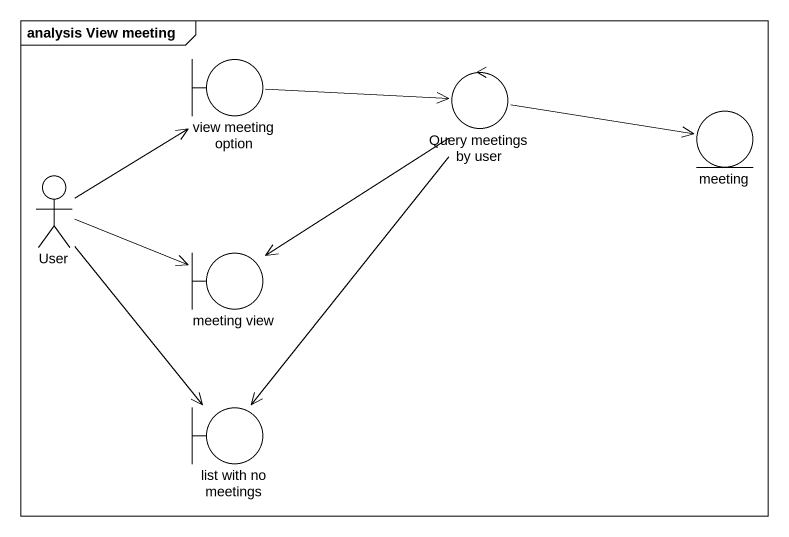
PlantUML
@startuml
mainframe analysis View meeting
boundary "view meeting option" as view_meeting_option
control "Query meetings by user" as Query_meetings_by_user
entity meeting
actor User
boundary "meeting view" as meeting_view
boundary "list with no meetings" as list_with_no_meetings
view_meeting_option -right-> Query_meetings_by_user
Query_meetings_by_user -right-> meeting
Query_meetings_by_user --> meeting_view
Query_meetings_by_user --> list_with_no_meetings
User -up-> view_meeting_option
User -right-> meeting_view
User --> list_with_no_meetings
@enduml
